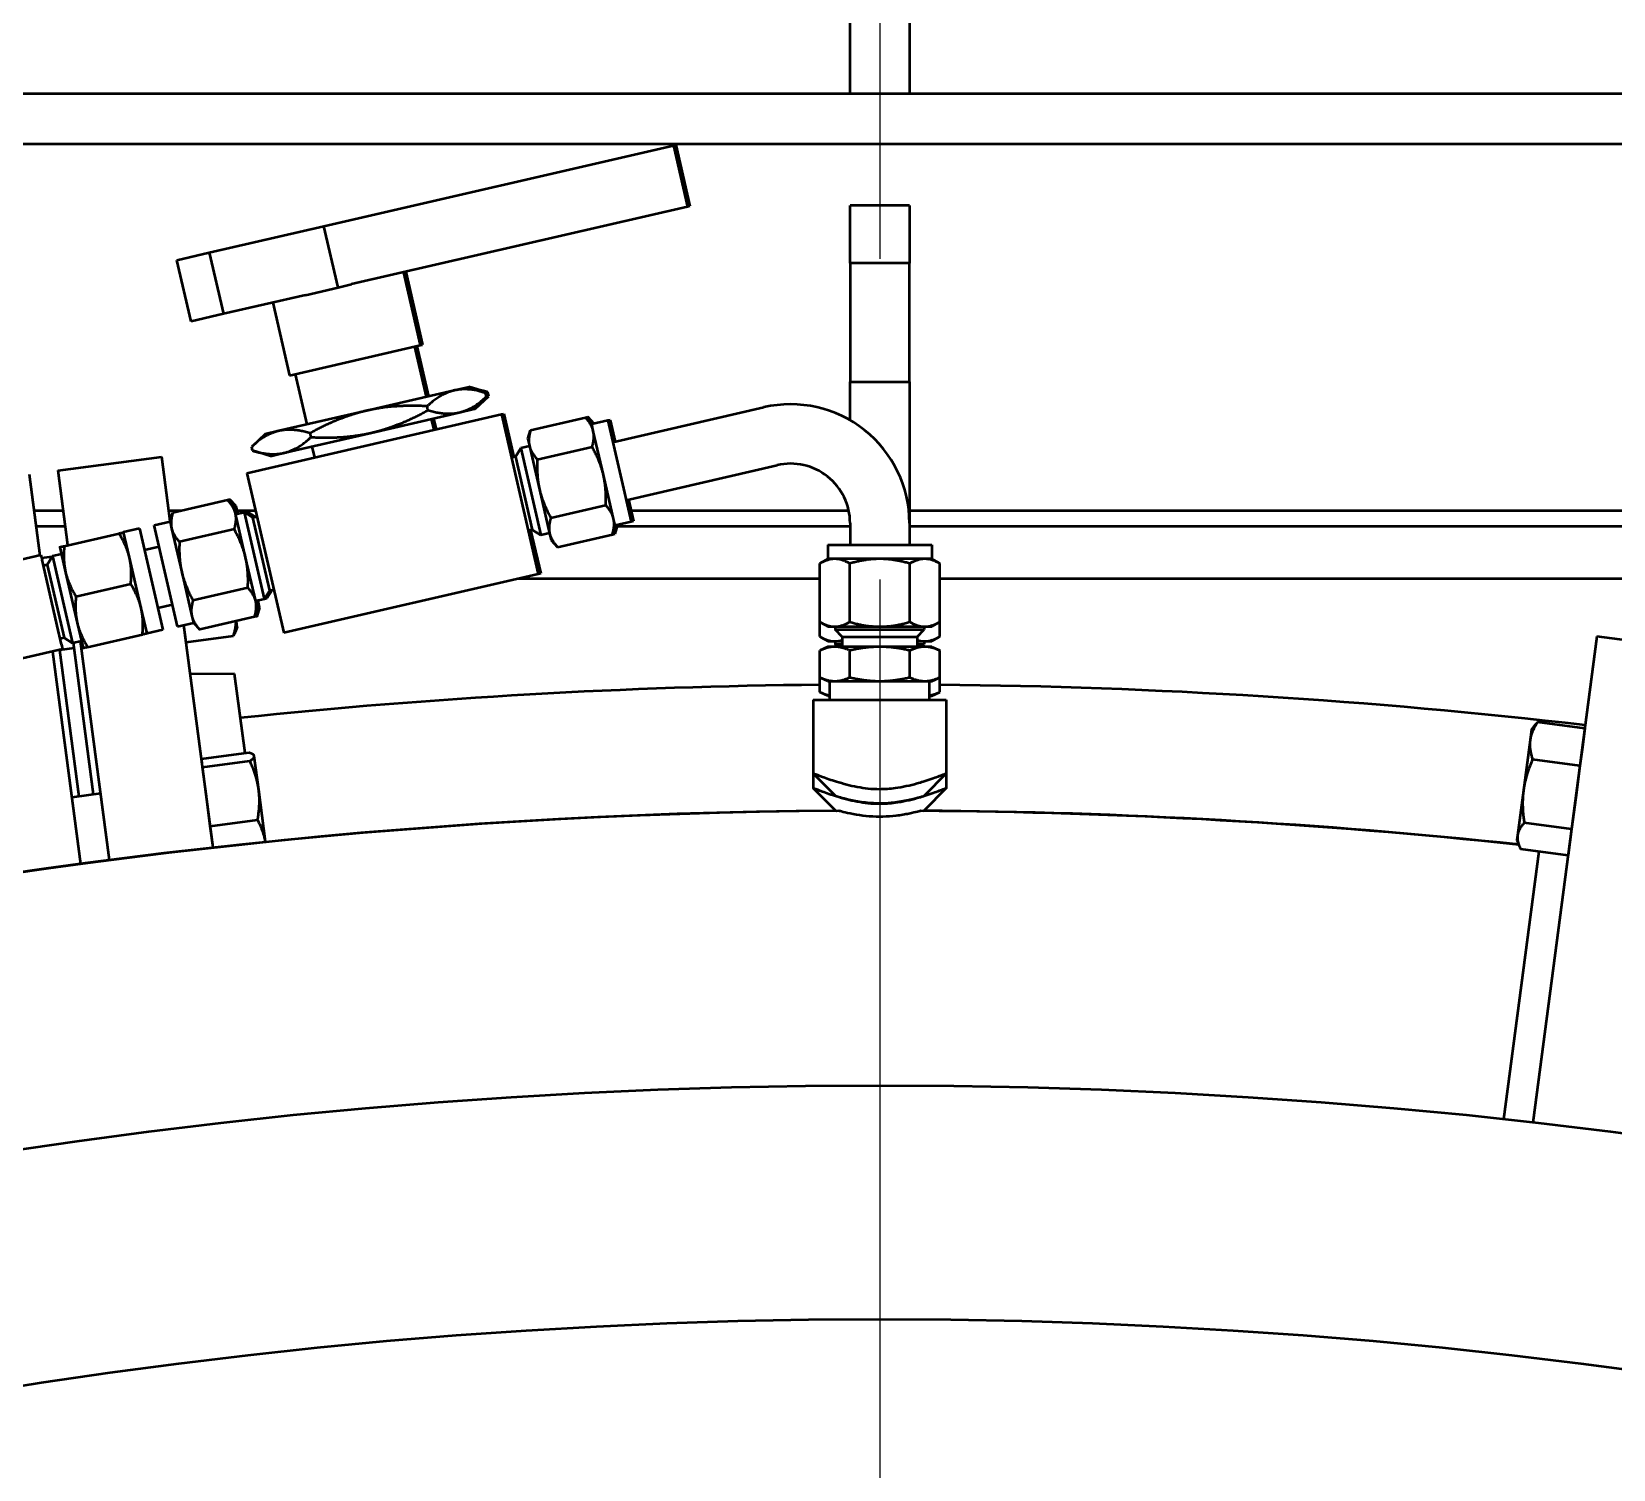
# Model space of a CAD drawing. Header units: inches. Extents: x 11 to 1621, y 11 to 1332.
# Drawn here: x 1240.06 to 1253.37, y 403.46 to 415.56 of the extents above; entities that cross this region are included whole.
import ezdxf

# ---------------------------------------------------------------- set-up
doc = ezdxf.new("R2010")
doc.units = ezdxf.units.IN
doc.header["$LTSCALE"] = 48
doc.header["$MEASUREMENT"] = 0
doc.linetypes.add('CHAIN', pattern=[0.7087, 0.4724, -0.0591, 0.1181, -0.0591])
doc.layers.add('Centerline (ANSI)', color=7, linetype='Continuous', lineweight=25)
doc.layers.add('Visible (ANSI)', color=7, linetype='Continuous', lineweight=50)

msp = doc.modelspace()

# ---------------------------------------------------------------- linework, layer by layer
at = {"layer": 'Centerline (ANSI)', "linetype": 'CHAIN', "ltscale": 0.952448}
msp.add_line((1247.196963, 896.951101), (1247.196963, 271.446921), dxfattribs=at)
at = {"layer": 'Visible (ANSI)'}
for p, q in [((1246.946979, 415.045288), (1246.946979, 421.871735)), ((1247.446979, 421.871735), (1247.446979, 415.045288)), ((1238.462698, 415.045288), (1278.077419, 415.045288)), ((1277.585682, 414.616485), (1238.556026, 414.616485)), ((1242.516757, 413.927364), (1245.459355, 414.606716)), ((1245.459355, 414.606716), (1245.479297, 414.61132)), ((1245.459355, 414.606716), (1245.578579, 414.0903)), ((1245.479297, 414.61132), (1245.598521, 414.094904)), ((1245.578579, 414.0903), (1242.750441, 413.437373)), ((1245.598521, 414.094904), (1245.578579, 414.0903)), ((1247.446979, 414.102179), (1246.946979, 414.102179)), ((1246.946979, 413.616485), (1246.946979, 414.102179)), ((1247.446979, 414.102179), (1247.446979, 413.616485)), ((1241.551772, 413.704579), (1242.516757, 413.927364)), ((1242.635981, 413.410948), (1242.516757, 413.927364)), ((1241.279307, 413.641676), (1241.551772, 413.704579)), ((1241.551772, 413.704579), (1241.670996, 413.188163)), ((1241.398531, 413.12526), (1241.279307, 413.641676)), ((1243.1865, 413.538045), (1243.32822, 412.924192)), ((1243.206443, 413.542649), (1243.348162, 412.928796)), ((1246.946979, 413.616485), (1246.946979, 412.616485)), ((1247.446979, 413.616485), (1246.946979, 413.616485)), ((1247.446979, 412.616485), (1247.446979, 413.616485)), ((1242.360722, 413.347399), (1242.635981, 413.410948)), ((1242.635981, 413.410948), (1242.750441, 413.437373)), ((1242.360722, 413.347399), (1241.670996, 413.188163)), ((1242.085462, 413.28385), (1242.227181, 412.669997)), ((1241.670996, 413.188163), (1241.398531, 413.12526)), ((1242.227181, 412.669997), (1243.32822, 412.924192)), ((1243.280134, 412.913091), (1243.377988, 412.48924)), ((1243.300077, 412.917695), (1243.39793, 412.493844)), ((1243.32822, 412.924192), (1243.348162, 412.928796)), ((1242.275267, 412.681099), (1242.37312, 412.257248)), ((1246.946979, 412.616485), (1247.446979, 412.616485)), ((1246.946979, 412.293423), (1246.946979, 412.616485)), ((1247.446979, 412.616485), (1247.446979, 411.427398)), ((1243.613905, 412.543705), (1242.875554, 412.373244)), ((1243.728128, 412.570076), (1243.613905, 412.543705)), ((1243.74807, 412.57468), (1243.728128, 412.570076)), ((1243.728128, 412.570076), (1243.877602, 412.524377)), ((1243.74807, 412.57468), (1243.897544, 412.528981)), ((1243.770869, 412.384945), (1243.885182, 412.491544)), ((1243.790811, 412.38955), (1243.905124, 412.496148)), ((1243.885182, 412.491544), (1243.877602, 412.524377)), ((1243.905124, 412.496148), (1243.897544, 412.528981)), ((1241.867858, 411.848102), (1244.011472, 412.342994)), ((1242.875554, 412.373244), (1242.137204, 412.202782)), ((1242.918295, 412.188113), (1243.656646, 412.358575)), ((1243.392948, 412.377903), (1243.385368, 412.410736)), ((1243.656646, 412.358575), (1243.770869, 412.384945)), ((1243.770869, 412.384945), (1243.790811, 412.38955)), ((1244.011472, 412.342994), (1244.031415, 412.347598)), ((1244.011472, 412.342994), (1244.321905, 410.998364)), ((1244.031415, 412.347598), (1244.11567, 411.982648)), ((1244.948409, 412.107729), (1246.222028, 412.401768)), ((1242.137204, 412.202782), (1242.02298, 412.176411)), ((1243.420729, 412.304109), (1243.442099, 412.211544)), ((1243.440671, 412.308713), (1243.462041, 412.216148)), ((1244.233915, 412.135208), (1244.256765, 412.209945)), ((1244.256765, 412.209945), (1244.718468, 412.316537)), ((1244.718468, 412.316537), (1244.73841, 412.321141)), ((1244.771768, 412.259381), (1244.718468, 412.316537)), ((1244.79171, 412.263985), (1244.73841, 412.321141)), ((1244.906231, 412.290424), (1244.771768, 412.259381)), ((1244.784953, 412.202269), (1244.771768, 412.259381)), ((1244.870184, 411.833094), (1244.784953, 412.202269)), ((1244.926173, 412.295028), (1244.906231, 412.290424)), ((1244.906231, 412.290424), (1245.103063, 411.43785)), ((1244.926173, 412.295028), (1244.968351, 412.112333)), ((1242.02298, 412.176411), (1241.908667, 412.069813)), ((1241.916247, 412.03698), (1241.908667, 412.069813)), ((1242.179944, 412.017652), (1242.918295, 412.188113)), ((1242.408481, 412.150621), (1242.400901, 412.183454)), ((1242.415861, 412.072117), (1242.437231, 411.979552)), ((1244.247975, 412.074309), (1244.173484, 412.057112)), ((1244.233915, 412.135208), (1244.247101, 412.078096)), ((1244.247101, 412.078096), (1244.332332, 411.708921)), ((1244.313585, 411.963828), (1244.775289, 412.07042)), ((1240.278505, 411.869772), (1241.150977, 411.984635)), ((1241.222254, 411.443228), (1241.150977, 411.984635)), ((1242.065721, 411.991281), (1241.916247, 412.03698)), ((1242.065721, 411.991281), (1242.179944, 412.017652)), ((1244.128856, 411.985692), (1244.095728, 411.978044)), ((1244.128856, 411.985692), (1244.173484, 412.057112)), ((1244.128856, 411.985692), (1244.270778, 411.370962)), ((1244.173484, 412.057112), (1244.342198, 411.326334)), ((1240.035601, 411.837793), (1240.12554, 411.154642)), ((1240.361267, 411.241136), (1240.278505, 411.869772)), ((1241.867858, 411.848102), (1242.178291, 410.503471)), ((1244.955415, 411.463918), (1244.870184, 411.833094)), ((1245.060885, 411.620544), (1246.334504, 411.914583)), ((1244.332332, 411.708921), (1244.417562, 411.339745)), ((1240.323152, 411.53065), (1240.076037, 411.53065)), ((1241.314418, 411.53065), (1241.210745, 411.53065)), ((1241.705716, 411.620989), (1241.244013, 411.514396)), ((1241.725658, 411.625593), (1241.705716, 411.620989)), ((1241.759015, 411.563832), (1241.705716, 411.620989)), ((1241.778958, 411.568436), (1241.725658, 411.625593)), ((1241.772201, 411.50672), (1241.759015, 411.563832)), ((1241.792143, 411.511324), (1241.778958, 411.568436)), ((1241.941148, 411.53065), (1241.787681, 411.53065)), ((1244.427226, 411.471594), (1244.88893, 411.578187)), ((1245.080827, 411.625148), (1245.123005, 411.442454)), ((1246.936202, 411.53065), (1245.102643, 411.53065)), ((1263.284425, 411.53065), (1247.446979, 411.53065)), ((1240.34065, 411.397735), (1240.093536, 411.397735)), ((1241.0867, 411.408616), (1241.221163, 411.439659)), ((1241.283532, 410.556042), (1241.0867, 411.408616)), ((1241.216052, 411.49037), (1241.237532, 411.493198)), ((1241.222257, 411.443237), (1241.216052, 411.49037)), ((1241.221163, 411.439659), (1241.244013, 411.514396)), ((1241.221163, 411.439659), (1241.234348, 411.382547)), ((1241.857432, 411.137545), (1241.772201, 411.50672)), ((1241.773075, 411.502934), (1241.847565, 411.520131)), ((1241.793017, 411.507538), (1241.792143, 411.511324)), ((1241.847565, 411.520131), (1241.867508, 411.524735)), ((1242.016279, 410.789354), (1241.847565, 411.520131)), ((1241.918985, 411.475503), (1241.847565, 411.520131)), ((1241.872112, 411.504793), (1241.867508, 411.524735)), ((1241.938927, 411.480107), (1241.867508, 411.524735)), ((1241.918985, 411.475503), (1241.952114, 411.483152)), ((1242.060907, 410.860773), (1241.918985, 411.475503)), ((1244.9686, 411.406807), (1244.94575, 411.33207)), ((1244.9686, 411.406807), (1244.955415, 411.463918)), ((1244.988542, 411.411411), (1244.965693, 411.336674)), ((1245.103063, 411.43785), (1244.9686, 411.406807)), ((1246.946979, 411.397735), (1244.984361, 411.397735)), ((1245.123005, 411.442454), (1245.103063, 411.43785)), ((1246.946979, 411.427398), (1246.946979, 411.245277)), ((1247.446979, 411.427398), (1247.446979, 411.245277)), ((1263.068736, 411.397735), (1247.446979, 411.397735)), ((1240.330663, 411.234071), (1240.792366, 411.340663)), ((1240.964904, 411.380497), (1240.830441, 411.349454)), ((1240.879649, 411.13631), (1240.830441, 411.349454)), ((1240.964904, 411.380497), (1241.161736, 410.527923)), ((1241.234348, 411.382547), (1241.319579, 411.013372)), ((1241.762537, 411.374872), (1241.300833, 411.268279)), ((1244.270778, 411.370962), (1244.237649, 411.363314)), ((1244.257592, 411.367918), (1244.341847, 411.002968)), ((1244.270778, 411.370962), (1244.342198, 411.326334)), ((1244.416688, 411.343532), (1244.342198, 411.326334)), ((1244.417562, 411.339745), (1244.430748, 411.282634)), ((1244.430748, 411.282634), (1244.484047, 411.225477)), ((1244.484047, 411.225477), (1244.94575, 411.33207)), ((1244.94575, 411.33207), (1244.965693, 411.336674)), ((1240.133975, 411.15659), (1239.042681, 410.904645)), ((1240.133975, 411.15659), (1240.143114, 411.117006)), ((1240.229344, 411.142683), (1240.139904, 411.130908)), ((1240.187529, 411.075765), (1240.232157, 411.147185)), ((1240.306648, 411.164382), (1240.232157, 411.147185)), ((1240.232157, 411.147185), (1240.400871, 410.416407)), ((1240.292589, 411.225281), (1240.341797, 411.012137)), ((1240.978065, 410.710023), (1240.879649, 411.13631)), ((1241.128878, 411.225921), (1241.007082, 411.197802)), ((1241.942662, 410.76837), (1241.857432, 411.137545)), ((1246.759479, 411.245277), (1247.634479, 411.245277)), ((1246.759479, 411.245277), (1246.759479, 411.125277)), ((1247.634479, 411.245277), (1247.634479, 411.125277)), ((1240.179669, 410.958671), (1240.143114, 411.117006)), ((1240.187529, 411.075765), (1240.154401, 411.068117)), ((1240.187529, 411.075765), (1240.329451, 410.461035)), ((1240.341797, 411.012137), (1240.440213, 410.58585)), ((1241.319579, 411.013372), (1241.40481, 410.644197)), ((1244.321905, 410.998364), (1242.178291, 410.503471)), ((1244.341847, 411.002968), (1244.321905, 410.998364)), ((1246.759479, 411.125277), (1246.691798, 411.086201)), ((1246.691798, 410.594353), (1246.691798, 411.086201)), ((1246.818093, 411.125277), (1246.759479, 411.125277)), ((1247.196979, 411.125277), (1246.818093, 411.125277)), ((1246.944389, 410.594353), (1246.944389, 411.086201)), ((1247.575866, 411.125277), (1247.196979, 411.125277)), ((1247.44957, 410.594353), (1247.44957, 411.086201)), ((1247.634479, 411.125277), (1247.575866, 411.125277)), ((1247.634479, 411.125277), (1247.702161, 411.086201)), ((1247.702161, 410.594353), (1247.702161, 411.086201)), ((1240.271055, 410.562833), (1240.179669, 410.958671)), ((1240.429079, 410.807784), (1240.890782, 410.914376)), ((1241.876178, 410.882638), (1241.414474, 410.776045)), ((1242.080849, 410.865377), (1242.036221, 410.793958)), ((1242.060907, 410.860773), (1242.094035, 410.868422)), ((1246.691798, 410.957735), (1244.145922, 410.957735)), ((1262.652195, 410.957735), (1247.702161, 410.957735)), ((1241.241354, 410.738736), (1241.119558, 410.710617)), ((1241.941788, 410.772156), (1242.016279, 410.789354)), ((1241.955848, 410.711258), (1241.942662, 410.76837)), ((1241.962605, 410.772974), (1241.96173, 410.77676)), ((1241.97579, 410.715862), (1241.962605, 410.772974)), ((1242.060907, 410.860773), (1242.016279, 410.789354)), ((1242.016279, 410.789354), (1242.036221, 410.793958)), ((1242.036221, 410.793958), (1242.031617, 410.8139)), ((1241.027273, 410.49688), (1240.978065, 410.710023)), ((1241.40481, 410.644197), (1241.417995, 410.587085)), ((1241.932998, 410.636521), (1241.471295, 410.529928)), ((1241.787553, 410.551008), (1241.780917, 410.60141)), ((1241.955848, 410.711258), (1241.932998, 410.636521)), ((1241.95294, 410.641125), (1241.932998, 410.636521)), ((1241.97579, 410.715862), (1241.95294, 410.641125)), ((1240.307609, 410.404498), (1240.271055, 410.562833)), ((1240.440213, 410.58585), (1240.489421, 410.372707)), ((1240.527495, 410.381497), (1240.989199, 410.48809)), ((1241.161736, 410.527923), (1241.027273, 410.49688)), ((1241.283532, 410.556042), (1241.417995, 410.587085)), ((1241.584118, 408.694599), (1241.337417, 410.568482)), ((1241.356217, 410.425714), (1241.337421, 410.568483)), ((1241.347351, 410.493054), (1241.347347, 410.493054)), ((1241.356217, 410.425714), (1241.754887, 410.4782)), ((1241.417995, 410.587085), (1241.471295, 410.529928)), ((1241.787553, 410.551008), (1241.770477, 410.509785)), ((1246.759479, 410.555277), (1246.691798, 410.594353)), ((1246.691798, 410.470823), (1246.691798, 410.594353)), ((1246.759479, 410.431747), (1246.691798, 410.470823)), ((1246.759479, 410.555277), (1246.818093, 410.555277)), ((1246.818093, 410.555277), (1247.196979, 410.555277)), ((1246.821979, 410.555277), (1246.821979, 410.529827)), ((1246.821979, 410.529827), (1247.571979, 410.529827)), ((1246.881529, 410.470277), (1246.821979, 410.529827)), ((1246.881529, 410.470277), (1247.512429, 410.470277)), ((1246.881529, 410.470277), (1246.881529, 410.385277)), ((1247.196979, 410.555277), (1247.575866, 410.555277)), ((1247.512429, 410.470277), (1247.571979, 410.529827)), ((1247.512429, 410.470277), (1247.512429, 410.385277)), ((1247.571979, 410.555277), (1247.571979, 410.529827)), ((1247.575866, 410.555277), (1247.634479, 410.555277)), ((1247.634479, 410.555277), (1247.702161, 410.594353)), ((1247.634479, 410.431747), (1247.702161, 410.470823)), ((1247.702161, 410.470823), (1247.702161, 410.594353)), ((1253.235568, 410.47267), (1252.696585, 406.378693)), ((1253.919665, 410.382607), (1253.235568, 410.47267)), ((1240.316748, 410.364914), (1239.225454, 410.112969)), ((1240.232083, 410.345368), (1240.467466, 408.557452)), ((1240.290816, 410.358927), (1240.453244, 409.125162)), ((1240.414808, 410.374773), (1240.290877, 410.358457)), ((1240.329451, 410.461035), (1240.296322, 410.453387)), ((1240.307609, 410.404498), (1240.316748, 410.364914)), ((1240.329451, 410.461035), (1240.400871, 410.416407)), ((1240.475361, 410.433605), (1240.400871, 410.416407)), ((1240.577174, 409.141478), (1240.409077, 410.418302)), ((1240.71037, 408.589431), (1240.46781, 410.431862)), ((1246.759479, 410.385277), (1246.691798, 410.353716)), ((1246.691798, 410.128337), (1246.691798, 410.353716)), ((1246.759479, 410.431747), (1246.818093, 410.431747)), ((1246.818093, 410.385277), (1246.759479, 410.385277)), ((1246.818093, 410.431747), (1246.881529, 410.431747)), ((1247.196979, 410.385277), (1246.818093, 410.385277)), ((1246.821979, 410.431747), (1246.821979, 410.406297)), ((1246.821979, 410.406297), (1246.881529, 410.406297)), ((1246.842999, 410.385277), (1246.821979, 410.406297)), ((1246.944389, 410.128337), (1246.944389, 410.353716)), ((1247.575866, 410.385277), (1247.196979, 410.385277)), ((1247.44957, 410.128337), (1247.44957, 410.353716)), ((1247.512429, 410.431747), (1247.575866, 410.431747)), ((1247.512429, 410.406297), (1247.571979, 410.406297)), ((1247.550959, 410.385277), (1247.571979, 410.406297)), ((1247.571979, 410.431747), (1247.571979, 410.406297)), ((1247.575866, 410.431747), (1247.634479, 410.431747)), ((1247.634479, 410.385277), (1247.575866, 410.385277)), ((1247.634479, 410.385277), (1247.702161, 410.353716)), ((1247.702161, 410.128337), (1247.702161, 410.353716)), ((1241.764562, 410.158672), (1241.391798, 410.155419)), ((1241.85256, 409.490264), (1241.764562, 410.158672)), ((1246.759479, 410.096777), (1246.691798, 410.128337)), ((1246.691798, 410.004807), (1246.691798, 410.128337)), ((1246.759479, 410.096777), (1246.818093, 410.096777)), ((1246.776979, 409.937777), (1246.776979, 410.096777)), ((1246.818093, 410.096777), (1247.196979, 410.096777)), ((1247.196979, 410.096777), (1247.575866, 410.096777)), ((1247.575866, 410.096777), (1247.634479, 410.096777)), ((1247.616979, 409.937777), (1247.616979, 410.096777)), ((1247.634479, 410.096777), (1247.702161, 410.128337)), ((1247.702161, 410.004807), (1247.702161, 410.128337)), ((1246.636979, 409.937777), (1247.756979, 409.937777)), ((1246.636979, 409.937777), (1246.636979, 409.317735)), ((1246.759479, 409.973247), (1246.691798, 410.004807)), ((1246.759479, 409.973247), (1246.776979, 409.973247)), ((1247.616979, 409.973247), (1247.634479, 409.973247)), ((1247.634479, 409.973247), (1247.702161, 410.004807)), ((1247.756979, 409.937777), (1247.756979, 409.317735)), ((1252.684203, 409.686288), (1252.672719, 409.59906)), ((1252.684203, 409.686288), (1252.716342, 409.728172)), ((1253.133529, 409.697643), (1252.734859, 409.750129)), ((1253.133529, 409.697643), (1253.112921, 409.541106)), ((1252.672719, 409.59906), (1252.61694, 409.175375)), ((1253.112921, 409.541106), (1253.092313, 409.384569)), ((1253.124405, 409.628334), (1253.124409, 409.628334)), ((1241.485729, 409.44197), (1241.8844, 409.494456)), ((1241.490342, 409.406929), (1241.485729, 409.44197)), ((1241.489819, 409.410907), (1241.489815, 409.410906)), ((1241.494956, 409.371888), (1241.490342, 409.406929)), ((1241.494956, 409.371888), (1241.893626, 409.424374)), ((1241.93002, 409.46886), (1241.927175, 409.472568)), ((1241.930544, 409.464882), (1241.93002, 409.46886)), ((1241.96781, 409.181816), (1241.930544, 409.464882)), ((1253.092313, 409.384569), (1252.693642, 409.437055)), ((1241.527609, 409.123862), (1241.494956, 409.371888)), ((1246.636979, 409.317735), (1246.636979, 409.194205)), ((1246.824479, 409.130235), (1246.636979, 409.317735)), ((1247.756979, 409.317735), (1247.569479, 409.130235)), ((1247.756979, 409.317735), (1247.756979, 409.194205)), ((1253.092313, 409.384569), (1253.057142, 409.117421)), ((1240.636661, 409.149309), (1240.393757, 409.11733)), ((1242.025726, 408.741903), (1241.96781, 409.181816)), ((1246.824479, 409.006705), (1246.636979, 409.194205)), ((1247.756979, 409.194205), (1247.569479, 409.006705)), ((1252.61694, 409.175375), (1252.567207, 408.797616)), ((1241.560262, 408.875837), (1241.527609, 409.123862)), ((1253.057142, 409.117421), (1253.021971, 408.850273)), ((1241.560262, 408.875837), (1241.958932, 408.928323)), ((1241.584122, 408.6946), (1241.560262, 408.875837)), ((1253.021971, 408.850273), (1252.623301, 408.902759)), ((1252.567207, 408.797616), (1252.56177, 408.756313)), ((1252.56177, 408.756313), (1252.581973, 408.707538)), ((1253.007409, 408.739662), (1252.992847, 408.629051)), ((1253.021971, 408.850273), (1253.007409, 408.739662)), ((1252.744989, 408.661682), (1252.448091, 406.406514)), ((1252.992847, 408.629051), (1252.594176, 408.681537)), ((1253.001971, 408.698359), (1253.001975, 408.698359))]:
    msp.add_line(p, q, dxfattribs=at)
for radius in [48.3125, 46.34375]:
    msp.add_circle((1247.196979, 358.380235), radius, dxfattribs=at)
for centre, radius, start, end in [((1246.446979, 411.427398), 1, 0, 103), ((1246.446979, 411.427398), 0.5, 0, 103), ((1247.196979, 358.380235), 51.6875, 90.5600044, 95.9784), ((1247.196979, 358.380235), 51.6875, 83.4006963, 89.4399956), ((1247.196979, 358.380235), 50.62647, 90.4164762, 114.5630497), ((1247.196979, 358.380235), 50.625, 90.3890484, 114.5628914), ((1247.196979, 358.380235), 50.625, 83.8990525, 89.6109516), ((1247.196979, 358.380235), 50.62647, 83.8999596, 89.5835238)]:
    msp.add_arc(centre, radius, start, end, dxfattribs=at)
for points, weights in [([(1243.613905, 412.543705), (1243.499682, 412.517335), (1243.385368, 412.410736)], [1, 1.0379548493, 1]), ([(1243.877602, 412.524377), (1243.728128, 412.570076), (1243.613905, 412.543705)], [1, 1.0379548493, 1]), ([(1243.656646, 412.358575), (1243.770869, 412.384945), (1243.885182, 412.491544)], [1, 1.0379548493, 1]), ([(1243.897544, 412.528981), (1243.833151, 412.548668), (1243.77721, 412.55507)], [1, 1.01600514506, 1.01851190069]), ([(1243.808405, 412.419949), (1243.855878, 412.450226), (1243.905124, 412.496148)], [1.01851190069, 1.01600514506, 1]), ([(1242.875554, 412.373244), (1242.647108, 412.320503), (1242.400901, 412.183454)], [1, 1.0379548493, 1]), ([(1243.385368, 412.410736), (1243.104001, 412.425985), (1242.875554, 412.373244)], [1, 1.0379548493, 1]), ([(1242.918295, 412.188113), (1243.146741, 412.240854), (1243.392948, 412.377903)], [1, 1.0379548493, 1]), ([(1243.392948, 412.377903), (1243.542422, 412.332204), (1243.656646, 412.358575)], [1, 1.0379548493, 1]), ([(1242.137204, 412.202782), (1242.02298, 412.176411), (1241.908667, 412.069813)], [1, 1.0379548493, 1]), ([(1242.400901, 412.183454), (1242.251427, 412.229152), (1242.137204, 412.202782)], [1, 1.0379548493, 1]), ([(1244.256765, 412.209945), (1244.233915, 412.135208), (1244.247101, 412.078096)], [1, 1.0379548493, 1]), ([(1244.784953, 412.202269), (1244.771768, 412.259381), (1244.718468, 412.316537)], [1, 1.0379548493, 1]), ([(1244.783028, 412.26198), (1244.766513, 412.291004), (1244.73841, 412.321141)], [1.01895290532, 1.01965956375, 1]), ([(1244.775289, 412.07042), (1244.798138, 412.145157), (1244.784953, 412.202269)], [1, 1.0379548493, 1]), ([(1242.179944, 412.017652), (1242.294168, 412.044022), (1242.408481, 412.150621)], [1, 1.0379548493, 1]), ([(1242.408481, 412.150621), (1242.689848, 412.135372), (1242.918295, 412.188113)], [1, 1.0379548493, 1]), ([(1244.247101, 412.078096), (1244.260286, 412.020984), (1244.313585, 411.963828)], [1, 1.0379548493, 1]), ([(1244.870184, 411.833094), (1244.843813, 411.947317), (1244.775289, 412.07042)], [1, 1.0379548493, 1]), ([(1241.916247, 412.03698), (1242.065721, 411.991281), (1242.179944, 412.017652)], [1, 1.0379548493, 1]), ([(1244.313585, 411.963828), (1244.305961, 411.823144), (1244.332332, 411.708921)], [1, 1.0379548493, 1]), ([(1244.88893, 411.578187), (1244.896554, 411.71887), (1244.870184, 411.833094)], [1, 1.0379548493, 1]), ([(1244.332332, 411.708921), (1244.358702, 411.594697), (1244.427226, 411.471594)], [1, 1.0379548493, 1]), ([(1241.772201, 411.50672), (1241.759015, 411.563832), (1241.705716, 411.620989)], [1, 1.0379548493, 1]), ([(1241.792143, 411.511324), (1241.778958, 411.568436), (1241.725658, 411.625593)], [1, 1.0379548493, 1]), ([(1244.955415, 411.463918), (1244.942229, 411.52103), (1244.88893, 411.578187)], [1, 1.0379548493, 1]), ([(1241.244013, 411.514396), (1241.221163, 411.439659), (1241.234348, 411.382547)], [1, 1.0379548493, 1]), ([(1241.762537, 411.374872), (1241.785386, 411.449609), (1241.772201, 411.50672)], [1, 1.0379548493, 1]), ([(1241.792978, 411.507529), (1241.79258, 411.509431), (1241.792143, 411.511324)], [1.00234954231, 1.00121357416, 1]), ([(1244.427226, 411.471594), (1244.404377, 411.396857), (1244.417562, 411.339745)], [1, 1.0379548493, 1]), ([(1244.94575, 411.33207), (1244.9686, 411.406807), (1244.955415, 411.463918)], [1, 1.0379548493, 1]), ([(1244.965693, 411.336674), (1244.97774, 411.37608), (1244.97986, 411.409406)], [1, 1.01965956375, 1.01895290532]), ([(1240.792366, 411.340663), (1240.830441, 411.349454), (1240.830441, 411.349454)], [1, 1.0379548493, 1]), ([(1240.879649, 411.13631), (1240.856811, 411.23523), (1240.792366, 411.340663)], [1, 1.0379548493, 1]), ([(1241.234348, 411.382547), (1241.247534, 411.325436), (1241.300833, 411.268279)], [1, 1.0379548493, 1]), ([(1241.300833, 411.268279), (1241.293209, 411.127595), (1241.319579, 411.013372)], [1, 1.0379548493, 1]), ([(1241.857432, 411.137545), (1241.831061, 411.251768), (1241.762537, 411.374872)], [1, 1.0379548493, 1]), ([(1244.417562, 411.339745), (1244.430748, 411.282634), (1244.484047, 411.225477)], [1, 1.0379548493, 1]), ([(1240.292589, 411.225281), (1240.292589, 411.225281), (1240.330663, 411.234071)], [1, 1.0379548493, 1]), ([(1240.330663, 411.234071), (1240.318959, 411.111057), (1240.341797, 411.012137)], [1, 1.0379548493, 1]), ([(1240.890782, 410.914376), (1240.902486, 411.03739), (1240.879649, 411.13631)], [1, 1.0379548493, 1]), ([(1241.876178, 410.882638), (1241.883802, 411.023322), (1241.857432, 411.137545)], [1, 1.0379548493, 1]), ([(1240.341797, 411.012137), (1240.364634, 410.913217), (1240.429079, 410.807784)], [1, 1.0379548493, 1]), ([(1241.319579, 411.013372), (1241.34595, 410.899149), (1241.414474, 410.776045)], [1, 1.0379548493, 1]), ([(1246.818093, 411.125277), (1246.759479, 411.125277), (1246.691798, 411.086201)], [1, 1.0379548493, 1]), ([(1246.944389, 411.086201), (1246.876707, 411.125277), (1246.818093, 411.125277)], [1, 1.0379548493, 1]), ([(1247.196979, 411.125277), (1247.079752, 411.125277), (1246.944389, 411.086201)], [1, 1.0379548493, 1]), ([(1247.44957, 411.086201), (1247.314207, 411.125277), (1247.196979, 411.125277)], [1, 1.0379548493, 1]), ([(1247.575866, 411.125277), (1247.517252, 411.125277), (1247.44957, 411.086201)], [1, 1.0379548493, 1]), ([(1247.702161, 411.086201), (1247.634479, 411.125277), (1247.575866, 411.125277)], [1, 1.0379548493, 1]), ([(1240.978065, 410.710023), (1240.955227, 410.808943), (1240.890782, 410.914376)], [1, 1.0379548493, 1]), ([(1241.942662, 410.76837), (1241.929477, 410.825481), (1241.876178, 410.882638)], [1, 1.0379548493, 1]), ([(1240.429079, 410.807784), (1240.417375, 410.68477), (1240.440213, 410.58585)], [1, 1.0379548493, 1]), ([(1241.414474, 410.776045), (1241.391625, 410.701308), (1241.40481, 410.644197)], [1, 1.0379548493, 1]), ([(1241.932998, 410.636521), (1241.955848, 410.711258), (1241.942662, 410.76837)], [1, 1.0379548493, 1]), ([(1241.95294, 410.641125), (1241.97579, 410.715862), (1241.962605, 410.772974)], [1, 1.0379548493, 1]), ([(1241.962605, 410.772974), (1241.962168, 410.774867), (1241.961692, 410.776751)], [1, 1.00121357416, 1.00234954231]), ([(1240.989199, 410.48809), (1241.000902, 410.611103), (1240.978065, 410.710023)], [1, 1.0379548493, 1]), ([(1241.40481, 410.644197), (1241.417995, 410.587085), (1241.471295, 410.529928)], [1, 1.0379548493, 1]), ([(1241.754887, 410.4782), (1241.776308, 410.544639), (1241.777436, 410.600607)], [1, 1.02680974203, 1.01574488932]), ([(1240.440213, 410.58585), (1240.46305, 410.48693), (1240.527495, 410.381497)], [1, 1.0379548493, 1]), ([(1241.027273, 410.49688), (1241.027273, 410.49688), (1240.989199, 410.48809)], [1, 1.0379548493, 1]), ([(1241.770477, 410.509785), (1241.764217, 410.494672), (1241.754887, 410.4782)], [1.01477953359, 1.01005189042, 1]), ([(1246.691798, 410.594353), (1246.759479, 410.555277), (1246.818093, 410.555277)], [1, 1.0379548493, 1]), ([(1246.691798, 410.470823), (1246.759479, 410.431747), (1246.818093, 410.431747)], [1, 1.0379548493, 1]), ([(1246.818093, 410.555277), (1246.876707, 410.555277), (1246.944389, 410.594353)], [1, 1.0379548493, 1]), ([(1246.944389, 410.594353), (1247.079752, 410.555277), (1247.196979, 410.555277)], [1, 1.0379548493, 1]), ([(1247.196979, 410.555277), (1247.314207, 410.555277), (1247.44957, 410.594353)], [1, 1.0379548493, 1]), ([(1247.44957, 410.594353), (1247.517252, 410.555277), (1247.575866, 410.555277)], [1, 1.0379548493, 1]), ([(1247.575866, 410.555277), (1247.634479, 410.555277), (1247.702161, 410.594353)], [1, 1.0379548493, 1]), ([(1247.575866, 410.431747), (1247.634479, 410.431747), (1247.702161, 410.470823)], [1, 1.0379548493, 1]), ([(1240.527495, 410.381497), (1240.489421, 410.372707), (1240.489421, 410.372707)], [1, 1.0379548493, 1]), ([(1246.818093, 410.385277), (1246.759479, 410.385277), (1246.691798, 410.353716)], [1, 1.0379548493, 1]), ([(1246.818093, 410.431747), (1246.849171, 410.431747), (1246.881529, 410.442153)], [1, 1.01977162407, 1.01894418765]), ([(1246.944389, 410.353716), (1246.876707, 410.385277), (1246.818093, 410.385277)], [1, 1.0379548493, 1]), ([(1247.196979, 410.385277), (1247.079752, 410.385277), (1246.944389, 410.353716)], [1, 1.0379548493, 1]), ([(1247.44957, 410.353716), (1247.314207, 410.385277), (1247.196979, 410.385277)], [1, 1.0379548493, 1]), ([(1247.575866, 410.385277), (1247.517252, 410.385277), (1247.44957, 410.353716)], [1, 1.0379548493, 1]), ([(1247.512429, 410.442153), (1247.544788, 410.431747), (1247.575866, 410.431747)], [1.01894418765, 1.01977162407, 1]), ([(1247.702161, 410.353716), (1247.634479, 410.385277), (1247.575866, 410.385277)], [1, 1.0379548493, 1]), ([(1246.691798, 410.128337), (1246.759479, 410.096777), (1246.818093, 410.096777)], [1, 1.0379548493, 1]), ([(1246.818093, 410.096777), (1246.876707, 410.096777), (1246.944389, 410.128337)], [1, 1.0379548493, 1]), ([(1246.944389, 410.128337), (1247.079752, 410.096777), (1247.196979, 410.096777)], [1, 1.0379548493, 1]), ([(1247.196979, 410.096777), (1247.314207, 410.096777), (1247.44957, 410.128337)], [1, 1.0379548493, 1]), ([(1247.44957, 410.128337), (1247.517252, 410.096777), (1247.575866, 410.096777)], [1, 1.0379548493, 1]), ([(1247.575866, 410.096777), (1247.634479, 410.096777), (1247.702161, 410.128337)], [1, 1.0379548493, 1]), ([(1246.691798, 410.004807), (1246.737079, 409.983692), (1246.776979, 409.976819)], [1, 1.02507774964, 1.01701646495]), ([(1247.616979, 409.976819), (1247.65688, 409.983692), (1247.702161, 410.004807)], [1.01701646495, 1.02507774964, 1]), ([(1252.734859, 409.750129), (1252.682284, 409.671709), (1252.672719, 409.59906)], [1, 1.0379548493, 1]), ([(1252.716342, 409.728172), (1252.724627, 409.738969), (1252.734859, 409.750129)], [1.01220689869, 1.00764220757, 1]), ([(1252.672719, 409.59906), (1252.663155, 409.526411), (1252.693642, 409.437055)], [1, 1.0379548493, 1]), ([(1241.930544, 409.464882), (1241.928403, 409.481145), (1241.8844, 409.494456)], [1, 1.0379548493, 1]), ([(1241.893626, 409.424374), (1241.932685, 409.44862), (1241.930544, 409.464882)], [1, 1.0379548493, 1]), ([(1241.96781, 409.181816), (1241.952656, 409.296925), (1241.893626, 409.424374)], [1, 1.0379548493, 1]), ([(1252.693642, 409.437055), (1252.633263, 409.299359), (1252.61694, 409.175375)], [1, 1.0379548493, 1]), ([(1241.958932, 408.928323), (1241.982965, 409.066707), (1241.96781, 409.181816)], [1, 1.0379548493, 1]), ([(1252.61694, 409.175375), (1252.600618, 409.051391), (1252.623301, 408.902759)], [1, 1.0379548493, 1]), ([(1242.025285, 408.741858), (1242.009846, 408.830497), (1241.958932, 408.928323)], [1.00702491759, 1.03403822815, 1]), ([(1252.623301, 408.902759), (1252.573966, 408.84895), (1252.567207, 408.797616)], [1, 1.0379548493, 1]), ([(1252.567207, 408.797616), (1252.560449, 408.746281), (1252.594176, 408.681537)], [1, 1.0379548493, 1])]:
    msp.add_rational_spline(points, weights, degree=2, dxfattribs=at)
for points, knots in [([(1247.196979, 409.185277), (1247.165122, 409.185277), (1247.132284, 409.186949), (1247.038854, 409.196583), (1246.976728, 409.208804), (1246.88829, 409.23161), (1246.859282, 409.240047), (1246.789225, 409.261833), (1246.747072, 409.276559), (1246.683521, 409.299758), (1246.660624, 409.30858), (1246.640679, 409.316287), (1246.636979, 409.317735), (1246.636979, 409.317735)], [-13.064192966, -13.064192966, -13.064192966, -13.064192966, -12.772499895, -12.772499895, -12.247005058, -12.247005058, -11.974604272, -11.974604272, -11.530558826, -11.530558826, -11.130694117, -11.130694117, -10.886827472, -10.886827472, -10.886827472, -10.886827472]), ([(1247.756979, 409.317735), (1247.756979, 409.317735), (1247.756978, 409.317734), (1247.756781, 409.317657), (1247.746676, 409.313678), (1247.704825, 409.297738), (1247.670582, 409.284891), (1247.608718, 409.263549), (1247.585203, 409.255759), (1247.545206, 409.243321), (1247.528235, 409.238256), (1247.452662, 409.217005), (1247.388544, 409.202413), (1247.282008, 409.188181), (1247.238645, 409.185277), (1247.196979, 409.185277)], [-6.532096483, -6.532096483, -6.532096483, -6.532096483, -6.528026183, -6.528026183, -6.134945495, -6.134945495, -5.688632251, -5.688632251, -5.444319683, -5.444319683, -5.279592431, -5.279592431, -4.736232988, -4.736232988, -4.354730989, -4.354730989, -4.354730989, -4.354730989]), ([(1247.196979, 409.061747), (1247.165122, 409.061747), (1247.132284, 409.063419), (1247.038854, 409.073053), (1246.976728, 409.085274), (1246.88829, 409.10808), (1246.859282, 409.116517), (1246.789225, 409.138303), (1246.747072, 409.153029), (1246.683521, 409.176228), (1246.660624, 409.18505), (1246.640679, 409.192757), (1246.636979, 409.194205), (1246.636979, 409.194205)], [-13.064192966, -13.064192966, -13.064192966, -13.064192966, -12.772499895, -12.772499895, -12.247005058, -12.247005058, -11.974604272, -11.974604272, -11.530558826, -11.530558826, -11.130694117, -11.130694117, -10.886827472, -10.886827472, -10.886827472, -10.886827472]), ([(1246.824479, 409.130235), (1246.824479, 409.130235), (1246.826323, 409.129683), (1246.836535, 409.126669), (1246.848414, 409.123169), (1246.884109, 409.113331), (1246.909199, 409.106738), (1246.953979, 409.096481), (1246.973162, 409.092398), (1247.033673, 409.081134), (1247.078761, 409.074822), (1247.148267, 409.069839), (1247.172995, 409.068968), (1247.196979, 409.068968)], [10.886827472, 10.886827472, 10.886827472, 10.886827472, 11.130694117, 11.130694117, 11.530558826, 11.530558826, 11.974604272, 11.974604272, 12.247005058, 12.247005058, 12.772499895, 12.772499895, 13.064192966, 13.064192966, 13.064192966, 13.064192966]), ([(1247.756979, 409.194205), (1247.756979, 409.194205), (1247.756978, 409.194204), (1247.756781, 409.194127), (1247.746676, 409.190148), (1247.704825, 409.174208), (1247.670582, 409.161361), (1247.608718, 409.140019), (1247.585203, 409.132229), (1247.545206, 409.119791), (1247.528235, 409.114726), (1247.452662, 409.093475), (1247.388544, 409.078883), (1247.282008, 409.064651), (1247.238645, 409.061747), (1247.196979, 409.061747)], [-6.532096483, -6.532096483, -6.532096483, -6.532096483, -6.528026183, -6.528026183, -6.134945495, -6.134945495, -5.688632251, -5.688632251, -5.444319683, -5.444319683, -5.279592431, -5.279592431, -4.736232988, -4.736232988, -4.354730989, -4.354730989, -4.354730989, -4.354730989]), ([(1247.196979, 409.068968), (1247.228348, 409.068968), (1247.261006, 409.070484), (1247.339576, 409.077818), (1247.385232, 409.085283), (1247.435634, 409.095599), (1247.44671, 409.098023), (1247.472276, 409.103879), (1247.48679, 409.107456), (1247.523667, 409.116969), (1247.542363, 409.122309), (1247.564405, 409.128701), (1247.56938, 409.130205), (1247.569479, 409.130235), (1247.569479, 409.130235), (1247.569479, 409.130235)], [4.354730989, 4.354730989, 4.354730989, 4.354730989, 4.736232988, 4.736232988, 5.279592431, 5.279592431, 5.444319683, 5.444319683, 5.688632251, 5.688632251, 6.134945495, 6.134945495, 6.528026183, 6.528026183, 6.532096483, 6.532096483, 6.532096483, 6.532096483]), ([(1246.824479, 409.006705), (1246.824479, 409.006705), (1246.826323, 409.006153), (1246.83126, 409.004696), (1246.832486, 409.004334), (1246.833866, 409.003929)], [10.8868274718, 10.8868274718, 10.8868274718, 10.8868274718, 11.1306941173, 11.1306941173, 11.1980565969, 11.1980565969, 11.1980565969, 11.1980565969]), ([(1247.540729, 409.004068), (1247.540729, 409.004068), (1247.538507, 409.003434), (1247.529679, 409.000983), (1247.523084, 408.999168), (1247.497403, 408.992421), (1247.472651, 408.98621), (1247.410678, 408.973469), (1247.373879, 408.967074), (1247.298005, 408.95825), (1247.260454, 408.95549), (1247.18477, 408.953861), (1247.147444, 408.954892), (1247.071399, 408.960474), (1247.033763, 408.965322), (1246.962229, 408.977249), (1246.930004, 408.984385), (1246.882211, 408.995983), (1246.866222, 409.000436), (1246.854986, 409.003568), (1246.853226, 409.004056), (1246.853226, 409.004055)], [0, 0, 0, 0, 0.172010764, 0.172010764, 0.344772044, 0.344772044, 0.684759264, 0.684759264, 1.024416879, 1.024416879, 1.318238477, 1.318238477, 1.602757322, 1.602757322, 1.918127128, 1.918127128, 2.274188538, 2.274188538, 2.611327065, 2.611327065, 2.765235839, 2.765235839, 2.765235839, 2.765235839]), ([(1247.56009, 409.003927), (1247.566347, 409.005758), (1247.569401, 409.006681), (1247.569479, 409.006705), (1247.569479, 409.006705), (1247.569479, 409.006705)], [6.220867358, 6.220867358, 6.220867358, 6.220867358, 6.5280261827, 6.5280261827, 6.5320964831, 6.5320964831, 6.5320964831, 6.5320964831])]:
    msp.add_open_spline(points, degree=3, knots=knots, dxfattribs=at)

doc.saveas('drawing.dxf')
